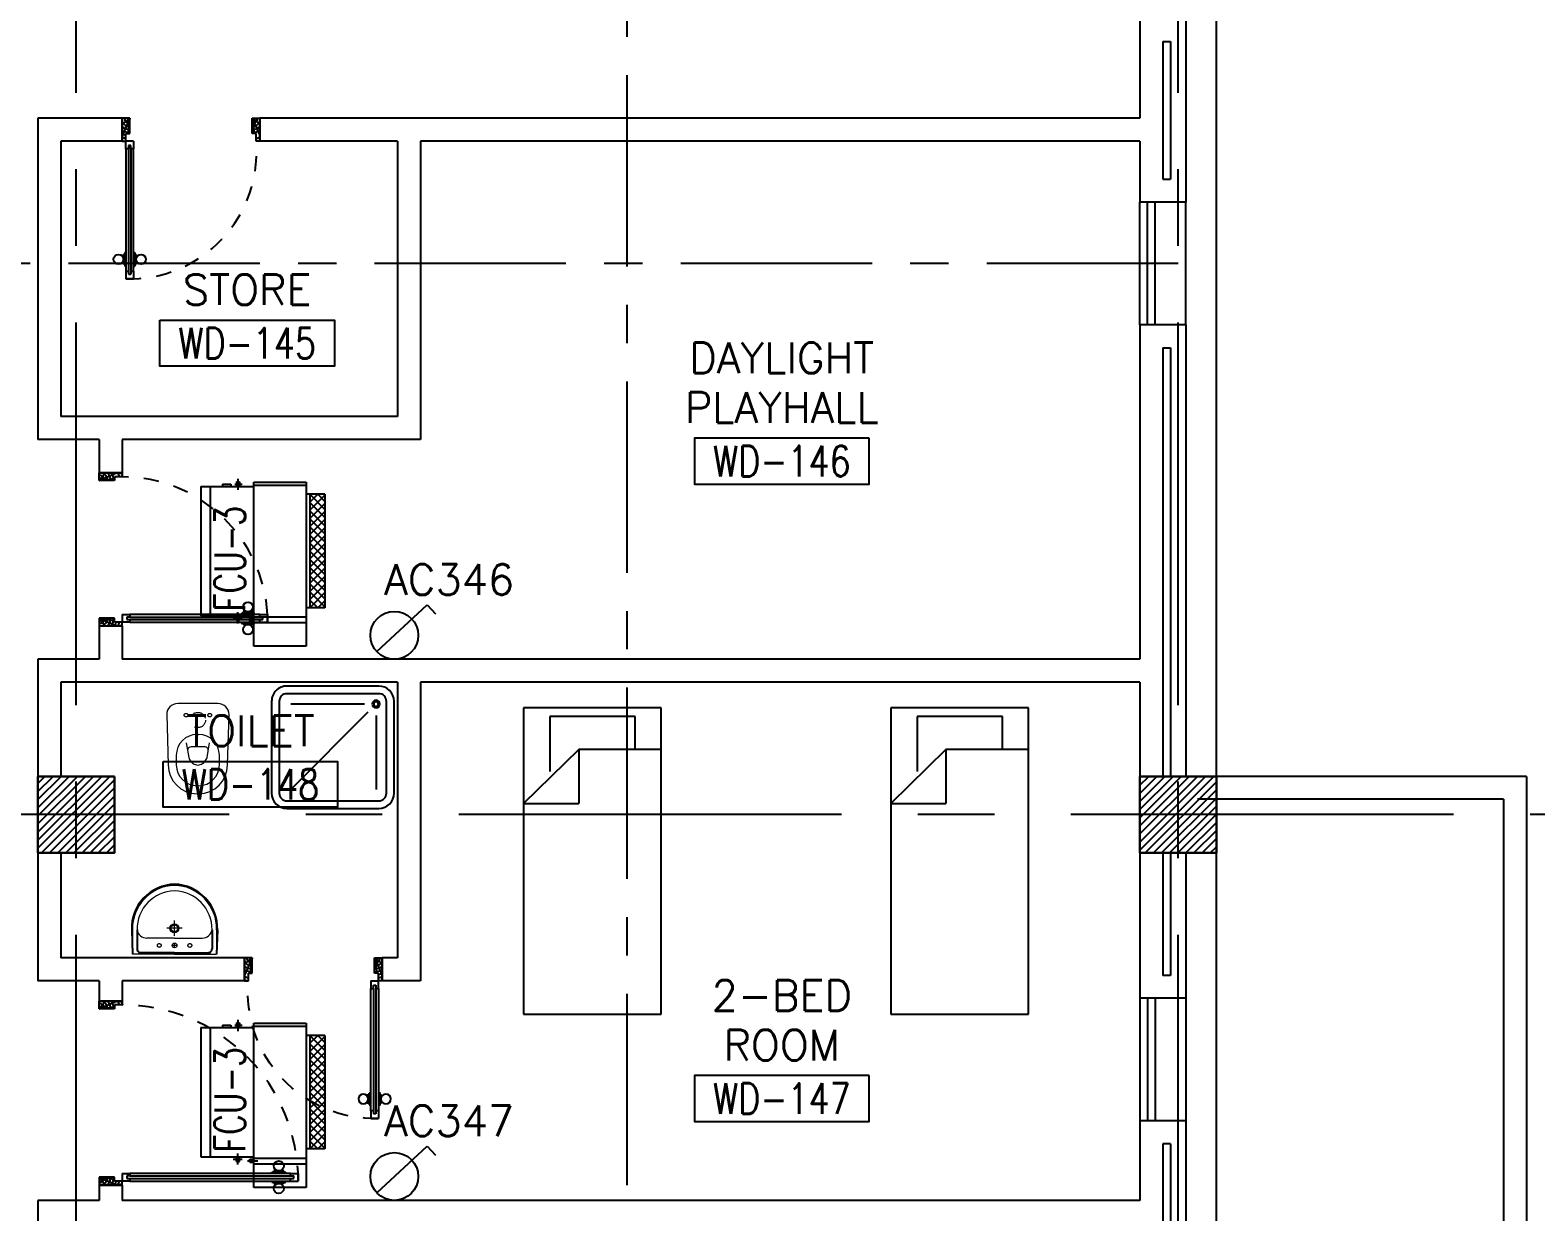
# Model space of a CAD drawing. Extents: x 88852.7 to 88945.7, y 39921.6 to 40001.1.
# Drawn here: x 88927.71 to 88937.55, y 39970.3 to 39978.02 of the extents above; entities that cross this region are included whole.
import ezdxf
from ezdxf.enums import TextEntityAlignment as Align

# ---------------------------------------------------------------- set-up
doc = ezdxf.new("R2010")
doc.units = 0
doc.header["$MEASUREMENT"] = 0
doc.header["$PDMODE"] = 34
for name, pattern in [('CENTER', [2, 1.25, -0.25, 0.25, -0.25]), ('CENTERX2', [4, 2.5, -0.5, 0.5, -0.5]), ('DASHED', [0.75, 0.5, -0.25]), ('HIDDEN', [0.375, 0.25, -0.125]), ('HIDDEN2', [0.1875, 0.125, -0.0625])]:
    doc.linetypes.add(name, pattern=pattern)
doc.layers.get('0').update_dxf_attribs({"color": 11, "linetype": 'CONTINUOUS'})
doc.layers.get('DEFPOINTS').update_dxf_attribs({"color": 11, "linetype": 'CONTINUOUS'})
for name, color, linetype in [('AX-DIM', 11, 'CONTINUOUS'), ('AXES', 11, 'CENTERX2'), ('AXES1', 11, 'CENTER'), ('COL', 11, 'CONTINUOUS'), ('DOOR', 11, 'CONTINUOUS'), ('E-SOCKETS', 4, 'CONTINUOUS'), ('FCU', 7, 'CONTINUOUS'), ('FIX', 11, 'CONTINUOUS'), ('FUR', 11, 'CONTINUOUS'), ('HAT', 11, 'CONTINUOUS'), ('INSUL', 11, 'CONTINUOUS'), ('M-TEXT', 2, 'CONTINUOUS'), ('PROJ-L', 11, 'CONTINUOUS'), ('RM-BOX', 11, 'CONTINUOUS'), ('RM-NAME', 11, 'CONTINUOUS'), ('RM-NO', 11, 'CONTINUOUS'), ('WALL', 11, 'CONTINUOUS'), ('WIN', 11, 'CONTINUOUS')]:
    doc.layers.add(name, color=color, linetype=linetype)
doc.styles.add('ROMANS', font='ROMANS.shx', dxfattribs={"width": 0.6})
doc.dimstyles.new('DIM-OUT', dxfattribs={"dimscale": 0, "dimtxt": 0.24, "dimasz": 0.08, "dimexe": 0.02, "dimexo": 0.02, "dimgap": 0.05, "dimtad": 1, "dimdec": 0, "dimlfac": 1000, "dimzin": 0, "dimdsep": 46, "dimtxsty": 'ROMANS', "dimblk1": 'ARCHTICK', "dimblk2": 'ARCHTICK', "dimsah": 1, "dimcen": 0.01, "dimdle": 0.08, "dimclrd": 7, "dimclre": 7, "dimclrt": 2, "dimadec": 0, "dimazin": 0, "dimtp": 2, "dimtm": 2, "dimtfac": 0.1142857142857143, "dimtdec": 0, "dimtix": 1, "dimtmove": 2, "dimatfit": 3, "dimldrblk": 'ARCHTICK', "dimfxl": 0, "dimtolj": 1, "dimtzin": 0, "dimarcsym": 0})

# ---------------------------------------------------------------- blocks, each defined once
blk = doc.blocks.new('_ARCHTICK')
at = {"color": 0, "linetype": 'ByBlock', "const_width": 0.15}
blk.add_lwpolyline([(-0.5, -0.5), (0.5, 0.5)], dxfattribs=at)
blk = doc.blocks.new('*D181')
at = {"layer": 'AX-DIM', "color": 7, "lineweight": -2}
blk.add_line((88935.38025844975, 39999.72794392368), (88940.76525844974, 39999.72794392368), dxfattribs=at)
at = {"layer": 'AX-DIM', "color": 11, "lineweight": -2}
for p, q in [((88935.46025844975, 39999.04794392368), (88935.46025844975, 39999.74794392368)), ((88940.68525844974, 39963.56956244051), (88940.68525844974, 39999.74794392368))]:
    blk.add_line(p, q, dxfattribs=at)
at = {"layer": 'DEFPOINTS', "color": 0}
for p in [(88940.68525844974, 39999.72794392368), (88935.46025844975, 39999.02794392368), (88940.68525844974, 39963.54956244052)]:
    blk.add_point(p, dxfattribs=at)
at = {"layer": 'AX-DIM', "color": 7, "lineweight": -2, "xscale": 0.08, "yscale": 0.08, "zscale": 0.08, "rotation": 180}
blk.add_blockref('_ARCHTICK', (88935.46025844975, 39999.72794392368), dxfattribs=at)
at = {"layer": 'AX-DIM', "color": 7, "lineweight": -2, "xscale": 0.08, "yscale": 0.08, "zscale": 0.08}
blk.add_blockref('_ARCHTICK', (88940.68525844974, 39999.72794392368), dxfattribs=at)
at = {"layer": 'AX-DIM', "color": 2, "insert": (88938.07275844974, 39999.89794392368), "char_height": 0.24, "attachment_point": 5, "style": 'ROMANS'}
blk.add_mtext('\\A1;5225', dxfattribs=at)
blk = doc.blocks.new('*D182')
at = {"layer": 'AX-DIM', "color": 7, "lineweight": -2}
for p, q in [((88944.31025844974, 39987.62956244052), (88944.31025844974, 39928.14956244051)), ((88935.48025844975, 39987.54956244052), (88944.33025844974, 39987.54956244052)), ((88935.48025844975, 39928.22956244052), (88944.33025844974, 39928.22956244052))]:
    blk.add_line(p, q, dxfattribs=at)
at = {"layer": 'DEFPOINTS', "color": 0}
for p in [(88935.46025844975, 39987.54956244052), (88935.46025844975, 39928.22956244052), (88944.31025844974, 39928.22956244052)]:
    blk.add_point(p, dxfattribs=at)
at = {"layer": 'AX-DIM', "color": 7, "lineweight": -2, "xscale": 0.08, "yscale": 0.08, "zscale": 0.08}
for p, rotation in [((88944.31025844974, 39987.54956244052), 90), ((88944.31025844974, 39928.22956244052), 270)]:
    blk.add_blockref('_ARCHTICK', p, dxfattribs=dict(at, rotation=rotation))
at = {"layer": 'AX-DIM', "color": 2, "insert": (88944.14025844973, 39957.88956244053), "char_height": 0.24, "attachment_point": 5, "rotation": 90, "style": 'ROMANS'}
blk.add_mtext('\\A1;59320', dxfattribs=at)
blk = doc.blocks.new('WC1')
at = {"layer": 'FIX', "lineweight": 20}
for p, q in [((-210.0000000029686, 203.8204326368286), (-537.9999999286665, 193.8204326393316)), ((-474.9999999413558, 140.8204326525447), (-537.9999999286665, 140.8204326525447)), ((-137.0000000270957, 0.001240427664015442), (-137.0000000270957, 130.8204326531268)), ((-726.9999998800631, 4.820432680658996), (-726.9999998800631, -4.817951825360069)), ((-673.9999998932763, 4.820432681706734), (-673.9999998932763, -4.817951825360069)), ((-533.6865895071242, 24.24526864886866), (-539.5413532511157, 0.001240431301994249)), ((-539.5413532511157, 0.001240431301994249), (-533.6865895071242, -24.24278778629377)), ((-394.8190632529149, 75.68691823486006), (-490.3663137184049, 60.12952448159922)), ((-338.999999976746, 4.820432680950034), (-338.999999976746, -4.817951826087665)), ((-137.0000000270957, -130.8179517899407), (-137.0000000270957, 0.001240427664015442)), ((-490.3663137184049, -60.12704361174838), (-394.8190632529149, -75.6844373869535)), ((-537.9999999286665, -140.8179517899407), (-474.9999999413558, -140.8179517899407)), ((-537.9999999286665, -193.8179517767567), (-210.0000000029395, -203.8179517742537)), ((-213.1572988978296, -203.8179517742828), (-210.0000000035507, -203.8179517742828))]:
    blk.add_line(p, q, dxfattribs=at)
at = {"layer": 'FIX', "linetype": 'Continuous', "lineweight": 20}
blk.add_line((-420.1086438769998, -47.34975640615448), (-420.4314501879271, 44.6286713128502), dxfattribs=at)
at = {"layer": 'FIX', "linetype": 'HIDDEN2', "lineweight": 20, "ltscale": 0.3}
blk.add_circle((-245, 0), 49.81065704648448, dxfattribs=at)
at = {"layer": 'FIX', "linetype": 'HIDDEN', "lineweight": 20, "ltscale": 0.05}
for centre in [(-213.1572988978296, 77.50124041197705), (-213.1572988978296, -77.49875954940217)]:
    blk.add_circle(centre, 11.63803426258817, dxfattribs=at)
at = {"layer": 'FIX', "lineweight": 20}
for centre, radius, start, end in [((-210.0000000088476, 130.8204326550767), 72.9999999817519, 359.9999999983325, 89.99999999833247), ((-537.9999999250576, 4.820432684326079), 188.9999999550255, 90.00000000166753, 180.0000000016675), ((-537.9999999255524, 4.820432684820844), 135.999999967722, 90.00000000166753, 180.0000000016675), ((-474.999999944499, 4.820432684820844), 135.999999967722, 359.9999999983325, 89.99999999833247), ((-473.0448338629503, -6.857746605353896), 68.15291692588886, 128.9241670934087, 152.846818088903), ((-464.3609761304397, -17.61048578153714), 81.97430560104621, 108.4959527768842, 128.924167104086), ((-537.9999999286665, -4.817951825360069), 188.9999999513875, 180, 270), ((-537.9999999286665, -4.817951825360069), 135.9999999645952, 180, 270), ((-473.0448338628339, 6.860227468045196), 68.15291692606822, 207.1531819110969, 231.0758329065913), ((-464.3609761507541, 17.61296664757538), 81.97430559098913, 231.0758329089363, 251.504047235508), ((-474.9999999413558, -4.817951825360069), 135.9999999645952, 270, 0), ((-210.0000000074942, -130.8179517938843), 72.99999998039857, 270.0000000033351, 2.918171642461503e-09)]:
    blk.add_arc(centre, radius, start, end, dxfattribs=at)
at = {"layer": 'FIX', "linetype": 'Continuous', "lineweight": 20}
for centre, start, end in [((-442.6786698182405, 45.53535193303833), 357.6662144383911, 91.61214824291638), ((-442.3558635072841, -45.58543171666679), 268.3878517570836, 2.333785561608914)]:
    blk.add_arc(centre, 22.26568775101992, start, end, dxfattribs=at)
blk = doc.blocks.new('SHR1')
at = {"layer": 'FIX'}
for p, q in [((-195.7106781186449, 195.7106781186521), (-700, 700)), ((-142.6776695296576, 217.6776695296649), (-142.6776695296576, 700)), ((-217.6776695296576, 142.6776695296649), (-700, 142.6776695296649))]:
    blk.add_line(p, q, dxfattribs=at)
for points in [[(-825, 125), (-825, 725, -0.4142135623730951), (-725, 825), (-125, 825, -0.4142135623730951), (-25, 725), (-25, 125, -0.4142135623730951), (-125, 25), (-725, 25, -0.4142135623730951)], [(-775, 125), (-775, 725, -0.414213562373095), (-725, 775), (-125, 775, -0.414213562373095), (-75, 725), (-75, 125, -0.414213562373095), (-125, 75), (-725, 75, -0.414213562373095)]]:
    blk.add_lwpolyline(points, format="xyb", close=True, dxfattribs=at)
for radius in [25, 15]:
    blk.add_circle((-142.6776695296576, 142.6776695296649), radius, dxfattribs=at)
blk = doc.blocks.new('LAV1')
at = {"layer": 'FIX', "linetype": 'ByBlock', "ltscale": 0.3}
for p, q in [((-280, 209.9999999994616), (-275, 49.99999999994179)), ((-245, 210.0000000001601), (-245.0071684214636, 84.99999999749707)), ((245, 210.0000000001601), (245.0071684214636, 84.99999999749707)), ((280, 209.9999999994616), (275, 49.99999999994179)), ((0, 59.99999999755528), (-220.159092843387, 59.99999999752617)), ((0, 59.99999999755528), (220.159092843387, 59.99999999752617))]:
    blk.add_line(p, q, dxfattribs=at)
at = {"layer": 'FIX', "linetype": 'Continuous', "lineweight": 20}
for p, q in [((-274.9999999999418, 209.9999999999418), (-275, 49.99999999994179)), ((274.9999999999418, 209.9999999999418), (275, 49.99999999994179)), ((0, 155), (-181.4175303101365, 155)), ((0, 155), (181.4175303101365, 155)), ((0, 50), (-275, 49.99999999994179)), ((0, 50.00000000005821), (-252.4649419615453, 50.00000000005821)), ((0, 50), (275, 49.99999999994179)), ((0, 50.00000000005821), (252.4649419615453, 50.00000000005821))]:
    blk.add_line(p, q, dxfattribs=at)
at = {"layer": 'FIX', "linetype": 'DASHED', "lineweight": 20, "ltscale": 0.05}
for p, q in [((49.53058844816405, 220), (-50.46941152343061, 220)), ((-0.4694115376332775, 170.0000000142027), (-0.4694115376332775, 269.9999999857973)), ((-0.4694115376332775, 170.0000000142027), (-0.4694115376332775, 269.9999999857973))]:
    blk.add_line(p, q, dxfattribs=at)
at = {"layer": 'FIX', "lineweight": 20}
for p, q in [((15.61226091068238, 107.4999999987776), (-15.48742383631179, 107.4999999987776)), ((2.491287887096405e-08, 91.9501576180046), (2.491287887096405e-08, 123.0498423795507))]:
    blk.add_line(p, q, dxfattribs=at)
for centre, radius in [((-0.4694115376332775, 220), 29.5), ((-0.4694115376332775, 220), 22.5), ((2.491287887096405e-08, 107.4999999987776), 15.54984237273808)]:
    blk.add_circle(centre, radius, dxfattribs=at)
at = {"layer": 'FIX', "linetype": 'HIDDEN', "lineweight": 20, "ltscale": 0.05}
for centre in [(-99.99999997508712, 107.4999999987776), (99.99999997508712, 107.4999999987776)]:
    blk.add_circle(centre, 12.43987389819046, dxfattribs=at)
at = {"layer": 'FIX', "linetype": 'ByBlock', "ltscale": 0.3}
for centre, radius, start, end in [((6.861270151246572, 220.0495655717823), 287.0372485949996, 91.37764975247644, 182.006413439361), ((-6.861270151246572, 220.0495655717823), 287.0372485949996, 357.993586560639, 88.62235024752358), ((-220.1367860755417, 84.87070840633532), 24.8707184123799, 179.7021438729012, 269.9486109004399), ((220.1367860755417, 84.87070840633532), 24.8707184123799, 270.0513890995601, 0.2978561270987753)]:
    blk.add_arc(centre, radius, start, end, dxfattribs=at)
at = {"layer": 'FIX', "linetype": 'Continuous', "lineweight": 20}
for centre, radius, start, end in [((8.362960975442547, 216.6826060375752), 283.4417486471838, 91.69879626983797, 181.3509675422777), ((-8.362960975442547, 216.6826060375752), 283.4417486471838, 358.6490324577223, 88.30120373016202), ((7.639794464339502, 212.4520616861846), 252.6502458993284, 91.73280937402431, 180.4884212311979), ((-7.639794464339502, 212.4520616861846), 252.6502458993284, 359.5115787688021, 88.26719062597567), ((-179.1751118609682, 221.8444314090302), 66.882033842421, 190.2005602816864, 268.0786290524953), ((179.1751118609682, 221.8444314090302), 66.882033842421, 271.9213709475048, 349.7994397183136)]:
    blk.add_arc(centre, radius, start, end, dxfattribs=at)
blk = doc.blocks.new('*X102')
at = {"color": 0}
for p, q in [((253128.5557043091, 162707.2760600793), (253611.0136180414, 163189.7339738117)), ((253128.5557043091, 162760.3090686683), (253557.9806094524, 163189.7339738117)), ((253128.5557043091, 162813.3420772573), (253504.9476008634, 163189.7339738117)), ((253128.5557043091, 162866.3750858463), (253451.9145922745, 163189.7339738117)), ((253128.5557043091, 162919.4080944353), (253398.8815836855, 163189.7339738117)), ((253128.5557043091, 162972.4411030243), (253345.8485750965, 163189.7339738117)), ((253128.5557043091, 163025.4741116133), (253292.8155665075, 163189.7339738117)), ((253128.5557043091, 163078.5071202022), (253239.7825579185, 163189.7339738117)), ((253128.5557043091, 163131.5401287912), (253186.7495493295, 163189.7339738117)), ((253164.0466266304, 162689.7339738117), (253628.555704309, 163154.2430514903)), ((253217.0796352194, 162689.7339738117), (253628.555704309, 163101.2100429013)), ((253270.1126438084, 162689.7339738117), (253628.555704309, 163048.1770343123)), ((253323.1456523974, 162689.7339738117), (253628.555704309, 162995.1440257233)), ((253376.1786609864, 162689.7339738117), (253628.555704309, 162942.1110171343)), ((253429.2116695754, 162689.7339738117), (253628.555704309, 162889.0780085453)), ((253482.2446781644, 162689.7339738117), (253628.555704309, 162836.0449999563)), ((253535.2776867534, 162689.7339738117), (253628.555704309, 162783.0119913673)), ((253588.3106953423, 162689.7339738117), (253628.555704309, 162729.9789827783))]:
    blk.add_line(p, q, dxfattribs=at)
blk = doc.blocks.new('COL50')
at = {"layer": 'COL'}
blk.add_lwpolyline([(-249.9999999999709, 250), (-249.9999999999418, -250), (250, -250), (249.9999999999709, 250)], close=True, dxfattribs=at)
blk = doc.blocks.new('RM1')
at = {"layer": 'RM-BOX'}
blk.add_lwpolyline([(569.8908462408872, -200), (-569.890846240829, -200), (-569.8908462407999, -500), (569.8908462407999, -500)], close=True, dxfattribs=at)
at = {"layer": 'RM-NAME', "style": 'ROMANS'}
for tag, p in [('ROOMNAME1', (-5.820766091346741e-11, 323.8095238095266)), ('ROOMNAME2', (0, 0))]:
    blk.add_attdef(tag, text='', height=200, dxfattribs=at).set_placement(p, align=Align.MIDDLE)
at = {"layer": 'RM-NO', "style": 'ROMANS', "width": 0.8}
blk.add_attdef('ROOMNO', text='', height=200, dxfattribs=at).set_placement((0, -350), align=Align.MIDDLE)
blk = doc.blocks.new('AH20A')
at = {"layer": 'FUR'}
for p, q in [((0, 0.5), (0, -0.5)), ((1, 0.5), (0, 0.5)), ((0.1358132048044354, 0.5), (0.1358132048044354, -0.09873155399691314)), ((1, -0.5), (1, 0.5)), ((0.1358132048044354, 0.3112226375378668), (0.02772451273631305, 0.3112226375378668)), ((0.02772451273631305, 0.3112226375378668), (0.02772451273631305, -0.3087128986371681)), ((0.1358132048044354, -0.09873155399691314), (0.312524700537324, -0.5)), ((0.1358132048044354, -0.09873155399691314), (0.312524700537324, -0.09873155399691314)), ((0.312524700537324, -0.5), (0.312524700537324, -0.09873155399691314)), ((0.02772451273631305, -0.3087128986371681), (0.2075707670301199, -0.3087128986371681)), ((0, -0.5), (1, -0.5))]:
    blk.add_line(p, q, dxfattribs=at)
blk = doc.blocks.new('DOOR90')
at = {"layer": 'DOOR', "linetype": 'ByBlock'}
for p, q in [((0, 0), (-150, 0)), ((-200, -25), (-1000, -25)), ((-200, -42), (-1000, -41.9999999999709)), ((-200, -58), (-1000, -58)), ((-1000, -75), (-200, -75))]:
    blk.add_line(p, q, dxfattribs=at)
at = {"layer": 'DOOR', "color": 0, "linetype": 'ByBlock'}
for p, q in [((-150, 0), (-150, -25)), ((-150, 0), (0, 0)), ((0, -50), (0, 0)), ((-1050, -25), (-1050, -75)), ((-1050, -75), (-1050, -25)), ((-1000, -25), (-1050, -25)), ((-1000, -75), (-1050.000000000029, -74.99999999947613)), ((-1020, -42), (-1020, -58)), ((-1000, -41.9999999999709), (-1020, -41.9999999999709)), ((-1000, -58), (-1020, -58)), ((-1000, -25), (-1000, -41.9999999999709)), ((-1000, -58), (-1000, -75)), ((-967.6424572214019, -25), (-967.6424572214019, -17.79999999995925)), ((-877.6424572214019, -17.79999999995925), (-967.6424572214019, -17.79999999995925)), ((-967.6424572214019, -75), (-967.6424572214019, -82.20000000004075)), ((-877.6424572214019, -82.20000000004075), (-967.6424572214019, -82.20000000004075)), ((-955.042457221396, -17.79999999995925), (-955.042457221396, -8.799999999959255)), ((-955.042457221396, -8.799999999959255), (-890.2424572214077, -8.799999999959255)), ((-955.042457221396, -17.79999999995925), (-890.2424572214077, -17.79999999995925)), ((-955.042457221396, -82.20000000004075), (-955.042457221396, -91.20000000004075)), ((-955.042457221396, -82.20000000004075), (-890.2424572214077, -82.20000000004075)), ((-955.042457221396, -91.20000000004075), (-890.2424572214077, -91.20000000004075)), ((-890.2424572214077, -17.79999999995925), (-890.2424572214077, -8.799999999959255)), ((-890.2424572214077, -82.20000000004075), (-890.2424572214077, -91.20000000004075)), ((-877.6424572214019, -25), (-877.6424572214019, -17.79999999995925)), ((-877.6424572214019, -75), (-877.6424572214019, -82.20000000004075)), ((-200, -42), (-200, -25)), ((-200, -25), (-150, -25)), ((-180, -42), (-200, -42)), ((-200, -75), (-200, -58)), ((-200, -58), (-180, -58)), ((-150, -75), (-200, -75)), ((-180, -58), (-180, -42)), ((-150, -75), (-150, -25)), ((-150, -25), (-100, -25)), ((-100, -25), (-100, -50)), ((-100, -50), (0, -50)), ((-150, -900), (-150, -875)), ((-150, -875), (-100, -875)), ((-100, -850), (0, -850)), ((-100, -875), (-100, -850)), ((0, -850), (0, -900)), ((0, -900), (-150, -900)), ((-150, -900), (0, -900))]:
    blk.add_line(p, q, dxfattribs=at)
at = {"layer": 'DOOR', "color": 9, "linetype": 'ByBlock'}
for p, q in [((0, -50), (-113.7099299924448, 0)), ((0, -50), (-40.1457343158545, 0)), ((0, -50), (-100, -36.64271395650576)), ((0, -850), (-113.7099299924448, -900)), ((0, -850), (-100, -863.3572860434942)), ((0, -850), (-40.1457343158545, -900))]:
    blk.add_line(p, q, dxfattribs=at)
at = {"layer": 'DOOR', "color": 0, "linetype": 'ByBlock'}
for centre in [(-922.6424572214019, 23.53094421501737), (-922.6424572214019, -123.5309442149592)]:
    blk.add_circle(centre, 32.39999999998526, dxfattribs=at)
at = {"layer": 'DOOR', "color": 9, "linetype": 'ByBlock'}
for centre, radius, start, end in [((0, -50), 74.40195781277725, 137.776426416831, 180), ((0, -50), 54.40195781277725, 113.2073828919768, 180), ((0, -50), 154.4019578127773, 161.1052885492919, 166.2857707775487), ((0, -50), 134.4019578127773, 158.1598493930306, 169.2800236451594), ((0, -50), 114.4019578127773, 154.0838418820621, 167.3774258712913), ((0, -50), 94.40195781277725, 148.0181880330829, 180), ((0, -50), 34.40195781277725, 90, 180), ((0, -50), 14.40195781277725, 90, 180), ((0, -850), 134.4019578127773, 190.7199763548406, 201.8401506069695), ((0, -850), 94.40195781277725, 180, 211.9818119669171), ((0, -850), 74.40195781277725, 180, 222.223573583169), ((0, -850), 54.40195781277725, 180, 246.7926171080232), ((0, -850), 34.40195781277725, 180, 270), ((0, -850), 14.40195781277725, 180, 270), ((0, -850), 154.4019578127773, 193.7142292224513, 198.8947114507081)]:
    blk.add_arc(centre, radius, start, end, dxfattribs=at)
at = {"layer": 'DOOR', "linetype": 'HIDDEN', "ltscale": 0.5}
blk.add_arc((-222.2222222220007, -49.99999999976717), 828.155208510499, 178.2701163782035, 275.0030377050298, dxfattribs=at)
blk = doc.blocks.new('DOOR-10')
at = {"layer": 'DOOR', "color": 0, "linetype": 'ByBlock'}
for p, q in [((-25.69739139656303, 1099.999999999069), (-75.69739139656303, 1099.999999999069)), ((-75.69739139656303, 1099.999999999069), (-25.69739139656303, 1099.999999999069)), ((-75.69739139656303, 1049.999999999069), (-75.69739139603917, 1099.999999999098)), ((-25.69739139656303, 1049.999999999069), (-25.69739139656303, 1099.999999999069)), ((-82.89739139663288, 1005.042457220465), (-91.89739139663288, 1005.042457220465)), ((-91.89739139663288, 1005.042457220465), (-91.89739139663288, 940.2424572204764)), ((-75.69739139656303, 1017.642457220471), (-82.89739139663288, 1017.642457220471)), ((-82.89739139663288, 927.6424572204705), (-82.89739139663288, 1017.642457220471)), ((-82.89739139663288, 1005.042457220465), (-82.89739139663288, 940.2424572204764)), ((-58.69739139656303, 1049.999999999069), (-75.69739139656303, 1049.999999999069)), ((-42.69739139656303, 1069.999999999069), (-58.69739139656303, 1069.999999999069)), ((-58.69739139656303, 1049.999999999069), (-58.69739139656303, 1069.999999999069)), ((-42.69739139656303, 1049.999999999069), (-42.69739139656303, 1069.999999999069)), ((-25.69739139656303, 1049.999999999069), (-42.69739139656303, 1049.999999999069)), ((-25.69739139656303, 1017.642457220471), (-18.49739139649319, 1017.642457220471)), ((-18.49739139649319, 927.6424572204705), (-18.49739139649319, 1017.642457220471)), ((-18.49739139649319, 1005.042457220465), (-9.497391396493185, 1005.042457220465)), ((-18.49739139649319, 1005.042457220465), (-18.49739139649319, 940.2424572204764)), ((-9.497391396493185, 1005.042457220465), (-9.497391396493185, 940.2424572204764)), ((-82.89739139663288, 940.2424572204764), (-91.89739139663288, 940.2424572204764)), ((-75.69739139656303, 927.6424572204705), (-82.89739139663288, 927.6424572204705)), ((-25.69739139656303, 927.6424572204705), (-18.49739139649319, 927.6424572204705)), ((-18.49739139649319, 940.2424572204764), (-9.497391396493185, 940.2424572204764)), ((-75.69739139534067, 200), (-58.69739139534067, 200)), ((-75.69739139534067, 150), (-75.69739139534067, 200)), ((-58.69739139534067, 200), (-58.69739139534067, 180)), ((-42.69739139534067, 200), (-25.69739139534067, 200)), ((-42.69739139534067, 180), (-42.69739139534067, 200)), ((-25.69739139534067, 200), (-25.69739139534067, 150)), ((-1000.697391395341, 0), (-1000.697391395341, 150)), ((-1000.697391395341, 150), (-975.6973913953407, 150)), ((-1000.697391395341, 150), (-1000.697391395341, 0)), ((-975.6973913953407, 150), (-975.6973913953407, 100)), ((-975.6973913953407, 100), (-950.6973913953407, 100)), ((-950.6973913953407, 100), (-950.6973913953407, 0)), ((-75.69739139534067, 150), (-25.69739139534067, 150)), ((-58.69739139534067, 180), (-42.69739139534067, 180)), ((-50.69739139534067, 100), (-50.69739139534067, 0)), ((-25.69739139534067, 100), (-50.69739139534067, 100)), ((-0.6973913953406736, 150), (-25.69739139534067, 150)), ((-25.69739139534067, 150), (-25.69739139534067, 100)), ((-950.6973913953407, 0), (-1000.697391395341, 0)), ((-50.69739139534067, 0), (-0.6973913953406736, 0))]:
    blk.add_line(p, q, dxfattribs=at)
at = {"layer": 'DOOR', "linetype": 'ByBlock'}
for p, q in [((-75.69739139656303, 1049.999999999069), (-75.69739139534067, 200)), ((-58.69739139534067, 200), (-58.69739139656303, 1049.999999999069)), ((-42.69739139534067, 200), (-42.69739139656303, 1049.999999999069)), ((-25.69739139534067, 200), (-25.69739139656303, 1049.999999999069))]:
    blk.add_line(p, q, dxfattribs=at)
at = {"layer": 'DOOR', "color": 9, "linetype": 'ByBlock'}
for p, q in [((-950.6973913953407, 0), (-1000.697391395341, 113.7099299924448)), ((-950.6973913953407, 0), (-964.0546774388058, 100)), ((-50.69739139534067, 0), (-0.6973913953406736, 113.7099299924448)), ((-50.69739139534067, 0), (-37.34010535187554, 100)), ((-0.6973913953406736, 0), (-0.6973913953406736, 150)), ((-950.6973913953407, 0), (-1000.697391395341, 40.1457343158545)), ((-50.69739139534067, 0), (-0.6973913953406736, 40.1457343158545))]:
    blk.add_line(p, q, dxfattribs=at)
at = {"layer": 'DOOR', "color": 0, "linetype": 'ByBlock'}
for centre in [(-124.2283356115222, 972.6424572204705), (22.83355281845434, 972.6424572204705)]:
    blk.add_circle(centre, 32.39999999998526, dxfattribs=at)
at = {"layer": 'DOOR', "linetype": 'HIDDEN', "ltscale": 0.5}
blk.add_arc((-23.39897476031911, 149.138342134087), 952.2988064575108, 93.14815770431052, 179.9481576940245, dxfattribs=at)
at = {"layer": 'DOOR', "color": 9, "linetype": 'ByBlock'}
for centre, radius, start, end in [((-950.6973913953407, 0), 154.4019578127773, 103.7142292212167, 108.8947114515936), ((-950.6973913953407, 0), 134.4019578127773, 100.7199763555959, 111.8401506085482), ((-50.69739139534067, 0), 134.4019578127773, 68.15984939145177, 79.28002364440412), ((-50.69739139534067, 0), 114.4019578127773, 64.0838418833441, 77.3774258719247), ((-50.69739139534067, 0), 154.4019578127773, 71.10528854840643, 76.28577077878333), ((-950.6973913953407, 0), 94.40195781277725, 90, 121.981811965689), ((-950.6973913953407, 0), 74.40195781277725, 90, 132.2235735847074), ((-950.6973913953407, 0), 54.40195781277725, 90, 156.7926171089788), ((-950.6973913953407, 0), 34.40195781277725, 90, 180), ((-950.6973913953407, 0), 14.40195781277725, 90, 180), ((-50.69739139534067, 0), 94.40195781277725, 58.01818803431096, 90), ((-50.69739139534067, 0), 74.40195781277725, 47.7764264152926, 90), ((-50.69739139534067, 0), 54.40195781277725, 23.20738289102122, 90), ((-50.69739139534067, 0), 34.40195781277725, 0, 90), ((-50.69739139534067, 0), 14.40195781277725, 0, 90)]:
    blk.add_arc(centre, radius, start, end, dxfattribs=at)
blk = doc.blocks.new('*X101')
at = {"color": 0}
for p, q in [((245928.5557043091, 162719.7652281821), (246398.5244499386, 163189.7339738117)), ((245928.5557043091, 162772.7982367711), (246345.4914413496, 163189.7339738117)), ((245928.5557043091, 162825.8312453601), (246292.4584327607, 163189.7339738117)), ((245928.5557043091, 162878.8642539491), (246239.4254241717, 163189.7339738117)), ((245928.5557043091, 162931.8972625381), (246186.3924155827, 163189.7339738117)), ((245928.5557043091, 162984.930271127), (246133.3594069937, 163189.7339738117)), ((245928.5557043091, 163037.963279716), (246080.3263984047, 163189.7339738117)), ((245928.5557043091, 163090.996288305), (246027.2933898157, 163189.7339738117)), ((245928.5557043091, 163144.029296894), (245974.2603812267, 163189.7339738117)), ((245951.5574585276, 162689.7339738117), (246428.555704309, 163166.732219593)), ((246004.5904671166, 162689.7339738117), (246428.555704309, 163113.6992110041)), ((246057.6234757056, 162689.7339738117), (246428.555704309, 163060.6662024151)), ((246110.6564842946, 162689.7339738117), (246428.555704309, 163007.6331938261)), ((246163.6894928836, 162689.7339738117), (246428.555704309, 162954.6001852371)), ((246216.7225014726, 162689.7339738117), (246428.555704309, 162901.5671766481)), ((246269.7555100616, 162689.7339738117), (246428.555704309, 162848.5341680591)), ((246322.7885186506, 162689.7339738117), (246428.555704309, 162795.5011594701)), ((246375.8215272396, 162689.7339738117), (246428.555704309, 162742.4681508811))]:
    blk.add_line(p, q, dxfattribs=at)
blk = doc.blocks.new('DOOR100')
at = {"layer": 'DOOR', "color": 0, "linetype": 'ByBlock'}
for p, q in [((-76.05026414147142, 1251.086443322136), (-76.05026414094755, 1301.086443322165)), ((-76.05026414145686, 1301.086443322136), (-26.05026414145686, 1301.086443322136)), ((-26.05026414145686, 1301.086443322136), (-76.05026414145686, 1301.086443322136)), ((-26.05026414147142, 1251.086443322136), (-26.05026414145686, 1301.086443322136)), ((-92.25026414151216, 1206.128900543532), (-92.25026414151216, 1141.328900543544)), ((-83.25026414151216, 1206.128900543532), (-92.25026414151216, 1206.128900543532)), ((-83.25026414151216, 1128.728900543538), (-83.25026414151216, 1218.728900543538)), ((-76.05026414147142, 1218.728900543538), (-83.25026414151216, 1218.728900543538)), ((-83.25026414151216, 1206.128900543532), (-83.25026414151216, 1141.328900543544)), ((-59.05026414145686, 1251.086443322136), (-76.05026414147142, 1251.086443322136)), ((-59.05026414145686, 1251.086443322136), (-59.05026414145686, 1271.086443322136)), ((-43.05026414145686, 1271.086443322136), (-59.05026414145686, 1271.086443322136)), ((-43.05026414144231, 1251.086443322136), (-43.05026414144231, 1271.086443322136)), ((-26.05026414147142, 1251.086443322136), (-43.05026414144231, 1251.086443322136)), ((-26.05026414145686, 1218.728900543538), (-18.85026414141612, 1218.728900543538)), ((-18.85026414141612, 1128.728900543538), (-18.85026414141612, 1218.728900543538)), ((-18.85026414141612, 1206.128900543532), (-18.85026414141612, 1141.328900543544)), ((-18.85026414141612, 1206.128900543532), (-9.850264141416119, 1206.128900543532)), ((-9.850264141416119, 1206.128900543532), (-9.850264141416119, 1141.328900543544)), ((-83.25026414151216, 1141.328900543544), (-92.25026414151216, 1141.328900543544)), ((-76.05026414147142, 1128.728900543538), (-83.25026414151216, 1128.728900543538)), ((-26.05026414145686, 1128.728900543538), (-18.85026414141612, 1128.728900543538)), ((-18.85026414141612, 1141.328900543544), (-9.850264141416119, 1141.328900543544)), ((-76.0502641411731, 200), (-59.0502641411731, 200)), ((-76.0502641411731, 150), (-76.0502641411731, 200)), ((-59.0502641411731, 200), (-59.0502641411731, 180)), ((-43.0502641411731, 200), (-26.0502641411731, 200)), ((-43.0502641411731, 180), (-43.0502641411731, 200)), ((-26.0502641411731, 200), (-26.0502641411731, 150)), ((-1201.050264141173, 0), (-1201.050264141173, 150)), ((-1201.050264141173, 150), (-1176.050264141173, 150)), ((-1201.050264141173, 150), (-1201.050264141173, 0)), ((-1176.050264141173, 150), (-1176.050264141173, 100)), ((-1176.050264141173, 100), (-1151.050264141173, 100)), ((-1151.050264141173, 100), (-1151.050264141173, 0)), ((-76.0502641411731, 150), (-26.0502641411731, 150)), ((-59.0502641411731, 180), (-43.0502641411731, 180)), ((-51.0502641411731, 100), (-51.0502641411731, 0)), ((-26.0502641411731, 100), (-51.0502641411731, 100)), ((-1.050264141173102, 150), (-26.0502641411731, 150)), ((-26.0502641411731, 150), (-26.0502641411731, 100)), ((-1.050264141173102, 150), (-1.050264141173102, 0)), ((-1151.050264141173, 0), (-1201.050264141173, 0)), ((-51.0502641411731, 0), (-1.050264141173102, 0))]:
    blk.add_line(p, q, dxfattribs=at)
at = {"layer": 'DOOR', "linetype": 'ByBlock'}
for p, q in [((-76.05026414147142, 1251.086443322136), (-76.0502641411731, 200)), ((-59.0502641411731, 200), (-59.05026414145686, 1251.086443322136)), ((-43.0502641411731, 200), (-43.05026414144231, 1251.086443322136)), ((-26.0502641411731, 200), (-26.05026414147142, 1251.086443322136))]:
    blk.add_line(p, q, dxfattribs=at)
at = {"layer": 'DOOR', "color": 9, "linetype": 'ByBlock'}
for p, q in [((-1151.050264141173, 0), (-1201.050264141173, 113.7099299924448)), ((-1151.050264141173, 0), (-1164.407550184667, 100)), ((-51.0502641411731, 0), (-1.050264141173102, 113.7099299924448)), ((-51.0502641411731, 0), (-37.69297809767886, 100)), ((-1151.050264141173, 0), (-1201.050264141173, 40.1457343158545)), ((-51.0502641411731, 0), (-1.050264141173102, 40.1457343158545))]:
    blk.add_line(p, q, dxfattribs=at)
at = {"layer": 'DOOR', "color": 0, "linetype": 'ByBlock'}
for centre in [(-124.5812083564306, 1173.728900543538), (22.48068007354595, 1173.728900543538)]:
    blk.add_circle(centre, 32.39999999998526, dxfattribs=at)
at = {"layer": 'DOOR', "linetype": 'HIDDEN', "ltscale": 0.5}
blk.add_arc((-26.83337057878089, 151.8682979160003), 1149.218412220441, 89.96095720661235, 180.0931464649618, dxfattribs=at)
at = {"layer": 'DOOR', "color": 9, "linetype": 'ByBlock'}
for centre, radius, start, end in [((-1151.050264141159, 0), 154.4019578127773, 103.7142292225058, 108.8947114506697), ((-1151.050264141159, 0), 134.4019578127773, 100.7199763547379, 111.8401506071935), ((-51.05026414115855, 0), 134.4019578127773, 68.15984939280652, 79.2800236452621), ((-51.05026414115855, 0), 114.4019578127773, 64.08384188208258, 77.37742587111109), ((-51.05026414115855, 0), 154.4019578127773, 71.10528854933027, 76.28577077749422), ((-1151.050264141159, 0), 94.40195781277725, 90, 121.9818119669707), ((-1151.050264141159, 0), 74.40195781277725, 90, 132.223573583291), ((-1151.050264141159, 0), 54.40195781277725, 90, 156.7926171080343), ((-1151.050264141159, 0), 34.40195781277725, 90, 180), ((-1151.050264141159, 0), 14.40195781277725, 90, 180), ((-51.05026414115855, 0), 94.40195781277725, 58.01818803302934, 90), ((-51.05026414115855, 0), 74.40195781277725, 47.77642641670901, 90), ((-51.05026414115855, 0), 54.40195781277725, 23.20738289196568, 90), ((-51.05026414115855, 0), 34.40195781277725, 0, 90), ((-51.05026414115855, 0), 14.40195781277725, 0, 90)]:
    blk.add_arc(centre, radius, start, end, dxfattribs=at)
blk = doc.blocks.new('*X211')
at = {"color": 0}
for p, q in [((16890.47746209932, -2466.570672882412), (16943.4517006644, -2413.596434317336)), ((16890.47746209932, -2519.603681471403), (16990.47746209933, -2419.603681471401)), ((16990.47746209933, -2512.466117304769), (16891.6077791119, -2413.596434317336)), ((16990.47746209933, -2459.433108715778), (16944.64078770089, -2413.596434317336)), ((16990.47746209933, -2565.49912589376), (16890.47746209932, -2465.499125893757)), ((16890.47746209932, -2572.636690060394), (16990.47746209933, -2472.636690060392)), ((16990.47746209933, -2618.532134482751), (16890.47746209932, -2518.532134482748)), ((16890.47746209932, -2625.669698649385), (16990.47746209933, -2525.669698649383)), ((16990.47746209933, -2671.565143071742), (16890.47746209932, -2571.565143071739)), ((16890.47746209932, -2678.702707238376), (16990.47746209933, -2578.702707238374)), ((16990.47746209933, -2724.598151660733), (16890.47746209932, -2624.59815166073)), ((16890.47746209932, -2731.735715827367), (16990.47746209933, -2631.735715827365)), ((16990.47746209933, -2777.631160249724), (16890.47746209932, -2677.631160249721)), ((16890.47746209932, -2784.768724416358), (16990.47746209933, -2684.768724416357)), ((16990.47746209933, -2830.664168838715), (16890.47746209932, -2730.664168838713)), ((16890.47746209932, -2837.801733005349), (16990.47746209933, -2737.801733005348)), ((16990.47746209933, -2883.697177427706), (16890.47746209932, -2783.697177427704)), ((16890.47746209932, -2890.83474159434), (16990.47746209933, -2790.834741594339)), ((16990.47746209933, -2936.730186016697), (16890.47746209932, -2836.730186016694)), ((16890.47746209932, -2943.867750183331), (16990.47746209933, -2843.86775018333)), ((16990.47746209933, -2989.763194605689), (16890.47746209932, -2889.763194605686)), ((16890.47746209932, -2996.900758772323), (16990.47746209933, -2896.900758772321)), ((16990.47746209933, -3042.796203194679), (16890.47746209932, -2942.796203194677)), ((16890.47746209932, -3049.933767361314), (16990.47746209933, -2949.933767361312)), ((16990.47746209933, -3095.82921178367), (16890.47746209932, -2995.829211783668)), ((16890.47746209932, -3102.966775950305), (16990.47746209933, -3002.966775950303)), ((16990.47746209933, -3148.862220372662), (16890.47746209932, -3048.862220372659)), ((16943.52866745501, -3154.946434317336), (16890.47746209932, -3101.89522896165)), ((16891.53081232129, -3154.946434317336), (16990.47746209933, -3055.999784539294)), ((16944.56382091028, -3154.946434317336), (16990.47746209933, -3109.032793128285))]:
    blk.add_line(p, q, dxfattribs=at)

msp = doc.modelspace()

# ---------------------------------------------------------------- linework, layer by layer
at = {"layer": 'AXES'}
for p, q in [((88928.01025844975, 39921.61526879654), (88928.01025844975, 40000.42794392369)), ((88935.21025844975, 39921.61526879654), (88935.21025844975, 40000.42794392369)), ((88945.01025844975, 39972.89956244052), (88876.97025844976, 39972.89956244052))]:
    msp.add_line(p, q, dxfattribs=at)
at = {"layer": 'AXES1'}
for p, q in [((88931.61025844976, 39928.47956244052), (88931.61025844976, 39987.29956244052)), ((88935.21025844975, 39976.49956244052), (88876.97025844976, 39976.49956244052))]:
    msp.add_line(p, q, dxfattribs=at)
at = {"layer": 'E-SOCKETS'}
for p, q in [((88929.97477700378, 39973.964355215), (88930.30264054183, 39974.26953029863)), ((88930.30264054183, 39974.26953029863), (88930.35711467409, 39974.21100624905)), ((88929.97477700378, 39970.42935521503), (88930.30264054183, 39970.7345302986)), ((88930.30264054183, 39970.7345302986), (88930.35711467409, 39970.67600624901))]:
    msp.add_line(p, q, dxfattribs=at)
for centre in [(88930.08914886307, 39974.07081243784), (88930.08914886307, 39970.53581243786)]:
    msp.add_circle(centre, 0.15625, dxfattribs=at)
at = {"layer": 'FCU', "color": 6}
for p, q in [((88928.8246259944, 39975.04350881279), (88928.8246259944, 39974.19900710136)), ((88928.8246259944, 39975.04350881279), (88929.17070170803, 39975.04350881279)), ((88929.17070170803, 39974.15215700865), (88929.17070170803, 39975.07208387554)), ((88929.17070170803, 39975.07208387554), (88929.51360240145, 39975.07208387554)), ((88929.51360240145, 39975.07208387554), (88929.51360240145, 39974.15215700865)), ((88928.8246259944, 39974.19900710136), (88929.17070170803, 39974.19900710136)), ((88929.51360240145, 39974.15215700865), (88929.17070170803, 39974.15215700865)), ((88928.8246259944, 39971.50850880891), (88928.8246259944, 39970.66400709748)), ((88928.8246259944, 39971.50850880891), (88929.17070170803, 39971.50850880891)), ((88929.17070170803, 39970.61715700477), (88929.17070170803, 39971.53708387166)), ((88929.17070170803, 39971.53708387166), (88929.51360240145, 39971.53708387166)), ((88929.51360240145, 39971.53708387166), (88929.51360240145, 39970.61715700477)), ((88928.8246259944, 39970.66400709748), (88929.17070170803, 39970.66400709748)), ((88929.51360240145, 39970.61715700477), (88929.17070170803, 39970.61715700477))]:
    msp.add_line(p, q, dxfattribs=at)
at = {"layer": 'FCU', "color": 3}
for p, q in [((88928.88495114012, 39975.04350881279), (88928.88495114012, 39974.19900710136)), ((88928.96626200838, 39975.05850884318), (88928.96626200838, 39975.04350881279)), ((88928.96626200838, 39975.05850884318), (88929.02119639082, 39975.05850884318)), ((88929.02119639082, 39975.05850884318), (88929.02119639082, 39975.04350881279)), ((88929.04600551291, 39975.05850884318), (88929.09368547364, 39975.05850884318)), ((88929.05672648115, 39975.07350887358), (88929.07672652169, 39975.07350887358)), ((88929.05672648115, 39975.07350887358), (88929.05672648115, 39975.04350881279)), ((88929.06672647162, 39975.09344316274), (88929.06672647162, 39975.02073894441)), ((88929.07672652169, 39975.07350887358), (88929.07672652169, 39975.04350881279)), ((88929.17070170803, 39975.05167665333), (88929.51360240145, 39975.05167665333)), ((88929.63582762642, 39974.99193371087), (88929.51360240145, 39974.99193371087)), ((88929.53582742377, 39974.99193371087), (88929.53582742377, 39974.25058221072)), ((88929.63582762642, 39974.99193371087), (88929.63582762642, 39974.25058221072)), ((88929.63582762642, 39974.25058221072), (88929.51360240145, 39974.25058221072)), ((88929.03692361279, 39974.18400707096), (88929.09368547364, 39974.18400707096)), ((88929.05672648115, 39974.16900704056), (88929.05672648115, 39974.19900710136)), ((88929.05672648115, 39974.16900704056), (88929.07672652169, 39974.16900704056)), ((88929.06672647162, 39974.14907275885), (88929.06672647162, 39974.22177697718)), ((88929.07672652169, 39974.16900704056), (88929.07672652169, 39974.19900710136)), ((88929.12962063713, 39974.17360705137), (88929.19790949984, 39974.17360705137)), ((88929.14570167227, 39974.16360703111), (88929.14570167227, 39974.18360707164)), ((88929.14570167227, 39974.18360707164), (88929.17070170803, 39974.18360707164)), ((88929.14570167227, 39974.16360703111), (88929.17070170803, 39974.16360703111)), ((88929.17070170803, 39974.19083926827), (88929.51360240145, 39974.19083926827)), ((88929.17070170803, 39973.99975670129), (88929.17070170803, 39974.15215700865)), ((88929.51360240145, 39974.15215700865), (88929.51360240145, 39973.99975670129)), ((88929.51360240145, 39973.99975670129), (88929.17070170803, 39973.99975670129)), ((88928.88495114012, 39971.50850880891), (88928.88495114012, 39970.66400709748)), ((88928.96626200838, 39971.52350883931), (88928.96626200838, 39971.50850880891)), ((88928.96626200838, 39971.52350883931), (88929.02119639082, 39971.52350883931)), ((88929.02119639082, 39971.52350883931), (88929.02119639082, 39971.50850880891)), ((88929.04600551291, 39971.52350883931), (88929.09368547364, 39971.52350883931)), ((88929.05672648115, 39971.53850886971), (88929.07672652169, 39971.53850886971)), ((88929.05672648115, 39971.53850886971), (88929.05672648115, 39971.50850880891)), ((88929.06672647162, 39971.55844315886), (88929.06672647162, 39971.48573894054)), ((88929.07672652169, 39971.53850886971), (88929.07672652169, 39971.50850880891)), ((88929.17070170803, 39971.51667664945), (88929.51360240145, 39971.51667664945)), ((88929.63582762642, 39971.456933707), (88929.51360240145, 39971.456933707)), ((88929.53582742377, 39971.456933707), (88929.53582742377, 39970.71558220685)), ((88929.63582762642, 39971.456933707), (88929.63582762642, 39970.71558220685)), ((88929.63582762642, 39970.71558220685), (88929.51360240145, 39970.71558220685)), ((88929.03692361279, 39970.64900706708), (88929.09368547364, 39970.64900706708)), ((88929.05672648115, 39970.63400703669), (88929.05672648115, 39970.66400709748)), ((88929.05672648115, 39970.63400703669), (88929.07672652169, 39970.63400703669)), ((88929.06672647162, 39970.61407275498), (88929.06672647162, 39970.68677697331)), ((88929.07672652169, 39970.63400703669), (88929.07672652169, 39970.66400709748)), ((88929.12962063713, 39970.6386070475), (88929.19790949984, 39970.6386070475)), ((88929.14570167227, 39970.62860702723), (88929.14570167227, 39970.64860706776)), ((88929.14570167227, 39970.64860706776), (88929.17070170803, 39970.64860706776)), ((88929.14570167227, 39970.62860702723), (88929.17070170803, 39970.62860702723)), ((88929.17070170803, 39970.65583926439), (88929.51360240145, 39970.65583926439)), ((88929.17070170803, 39970.46475669742), (88929.17070170803, 39970.61715700477)), ((88929.51360240145, 39970.61715700477), (88929.51360240145, 39970.46475669742)), ((88929.51360240145, 39970.46475669742), (88929.17070170803, 39970.46475669742))]:
    msp.add_line(p, q, dxfattribs=at)
at = {"layer": 'INSUL'}
for p, q in [((88935.11025844976, 39977.94914616816), (88935.11025844976, 39977.04956244052)), ((88935.11025844976, 39977.94914616816), (88935.16025844976, 39977.94914616816)), ((88935.16025844976, 39977.94914616816), (88935.16025844976, 39977.04956244052)), ((88935.11025844976, 39977.04956244052), (88935.16025844975, 39977.04956244052)), ((88935.11025844976, 39975.94956244052), (88935.16025844976, 39975.94956244052)), ((88935.11025844976, 39975.94956244052), (88935.11025844976, 39973.14956244052)), ((88935.16025844976, 39975.94956244052), (88935.16025844976, 39973.14956244052)), ((88935.11025844976, 39972.64956244052), (88935.11025844976, 39971.84956244052)), ((88935.16025844976, 39972.64956244052), (88935.16025844976, 39971.84956244052)), ((88935.16025844975, 39971.84956244052), (88935.11025844976, 39971.84956244052)), ((88935.16025844975, 39970.74956244052), (88935.11025844976, 39970.74956244052)), ((88935.11025844976, 39970.74956244052), (88935.11025844976, 39969.84956244052)), ((88935.16025844976, 39970.74956244052), (88935.16025844976, 39969.84956244052))]:
    msp.add_line(p, q, dxfattribs=at)
at = {"layer": 'PROJ-L'}
for p, q in [((88935.46025844975, 39973.14956244052), (88935.46025844975, 39979.84956244052)), ((88935.46025844975, 39965.94956244052), (88935.46025844975, 39972.64956244052))]:
    msp.add_line(p, q, dxfattribs=at)
at = {"layer": 'PROJ-L', "linetype": 'Continuous'}
for p, q in [((88937.4859882332, 39973.14956244051), (88935.33598823319, 39973.14956244051)), ((88937.4859882332, 39973.14956244051), (88937.4859882332, 39965.44956244052)), ((88937.33598823319, 39972.99956244052), (88935.33598823319, 39972.99956244052)), ((88937.33598823319, 39972.99956244052), (88937.33598823319, 39965.59956244052))]:
    msp.add_line(p, q, dxfattribs=at)
at = {"layer": 'WALL'}
for p, q in [((88934.96025844975, 39978.09914616816), (88934.96025844975, 39977.44956244052)), ((88935.26025844975, 39978.09914616816), (88935.26025844975, 39976.89956244052)), ((88928.31025844975, 39977.44956244052), (88927.76025844975, 39977.44956244052)), ((88934.96025844975, 39977.44956244052), (88929.21025844975, 39977.44956244052)), ((88928.31025844975, 39977.29956244052), (88927.91025844976, 39977.29956244052)), ((88930.11025844976, 39977.29956244052), (88929.21025844975, 39977.29956244052)), ((88934.96025844975, 39977.29956244052), (88930.26025844975, 39977.29956244052)), ((88934.96025844975, 39977.29956244052), (88934.96025844975, 39976.89956244052)), ((88935.26025844975, 39976.89956244052), (88934.96025844975, 39976.89956244052)), ((88935.26025844975, 39976.09956244052), (88934.96025844975, 39976.09956244052)), ((88935.21025844975, 39976.09956244052), (88934.96025844975, 39976.09956244052)), ((88935.26025844975, 39976.09956244052), (88934.96025844975, 39976.09956244052)), ((88934.96025844975, 39976.09956244052), (88934.96025844975, 39973.91456244052)), ((88935.26025844975, 39976.09956244052), (88935.16025844975, 39976.09956244052)), ((88935.26025844975, 39976.09956244052), (88935.21025844975, 39976.09956244052)), ((88935.26025844975, 39976.09956244052), (88935.26025844975, 39973.14956244052)), ((88930.11025844976, 39975.49956244052), (88927.91025844976, 39975.49956244052)), ((88928.16025844976, 39975.34956244052), (88927.76025844975, 39975.34956244052)), ((88930.26025844975, 39975.34956244052), (88928.31025844975, 39975.34956244052)), ((88928.16025844976, 39973.91456244052), (88927.76025844975, 39973.91456244052)), ((88934.96025844975, 39973.91456244052), (88928.31025844975, 39973.91456244052)), ((88930.11025844976, 39973.76456244052), (88927.91025844976, 39973.76456244052)), ((88934.96025844975, 39973.76456244052), (88930.26025844975, 39973.76456244052)), ((88934.96025844975, 39973.76456244052), (88934.96025844975, 39973.14956244052)), ((88934.96025844975, 39972.64956244052), (88934.96025844975, 39971.69956244052)), ((88935.26025844975, 39972.64956244052), (88935.26025844975, 39971.69956244052)), ((88929.11025844976, 39971.96456244052), (88927.91025844976, 39971.96456244052)), ((88930.11025844976, 39971.96456244052), (88930.01025844975, 39971.96456244052)), ((88928.16025844976, 39971.81456244052), (88927.76025844975, 39971.81456244052)), ((88929.11025844976, 39971.81456244052), (88928.31025844975, 39971.81456244052)), ((88930.26025844975, 39971.81456244052), (88930.01025844975, 39971.81456244052)), ((88935.26025844975, 39971.69956244052), (88934.96025844975, 39971.69956244052)), ((88934.96025844975, 39970.89956244052), (88934.96025844975, 39970.37956244052)), ((88935.26025844975, 39970.89956244052), (88934.96025844975, 39970.89956244052)), ((88935.26025844975, 39970.89956244052), (88935.26025844975, 39969.69956244052)), ((88928.16025844976, 39970.37956244052), (88927.76025844975, 39970.37956244052)), ((88934.96025844975, 39970.37956244052), (88928.31025844975, 39970.37956244052))]:
    msp.add_line(p, q, dxfattribs=at)
at = {"layer": 'WALL', "linetype": 'ByBlock'}
for p, q in [((88927.76025844975, 39977.44956244052), (88927.76025844975, 39975.34956244052)), ((88928.31025844975, 39977.44956244052), (88928.31025844975, 39977.29956244052)), ((88929.21025844975, 39977.44956244052), (88929.21025844975, 39977.29956244052)), ((88927.91025844976, 39977.29956244052), (88927.91025844976, 39975.49956244052)), ((88930.11025844976, 39977.29956244052), (88930.11025844976, 39975.49956244052)), ((88930.26025844975, 39977.29956244052), (88930.26025844975, 39975.34956244052)), ((88928.16025844976, 39975.34956244052), (88928.16025844976, 39975.13206244052)), ((88928.31025844975, 39975.34956244052), (88928.31025844975, 39975.13206244052)), ((88928.16025844976, 39975.13206244052), (88928.31025844975, 39975.13206244052)), ((88928.16025844976, 39974.13206244052), (88928.31025844975, 39974.13206244052)), ((88928.16025844976, 39974.13206244052), (88928.16025844976, 39973.91456244052)), ((88928.31025844975, 39974.13206244052), (88928.31025844975, 39973.91456244052)), ((88927.76025844975, 39973.91456244052), (88927.76025844975, 39971.81456244052)), ((88927.91025844976, 39973.76456244052), (88927.91025844976, 39973.14956244052)), ((88930.11025844976, 39973.76456244052), (88930.11025844976, 39971.96456244052)), ((88930.26025844975, 39973.76456244052), (88930.26025844975, 39971.81456244052)), ((88927.91025844976, 39972.64956244052), (88927.91025844976, 39971.96456244052)), ((88929.11025844976, 39971.96456244052), (88929.11025844976, 39971.81456244052)), ((88930.01025844975, 39971.96456244052), (88930.01025844975, 39971.81456244052)), ((88928.16025844976, 39971.81456244052), (88928.16025844976, 39971.68006244052)), ((88928.31025844975, 39971.81456244052), (88928.31025844975, 39971.68006244052)), ((88928.16025844976, 39971.68006244052), (88928.31025844975, 39971.68006244052)), ((88928.16025844976, 39970.48006244052), (88928.16025844976, 39970.37956244052)), ((88928.16025844976, 39970.48006244052), (88928.31025844975, 39970.48006244052)), ((88928.31025844975, 39970.48006244052), (88928.31025844975, 39970.37956244052)), ((88927.76025844975, 39970.37956244052), (88927.76025844975, 39968.27956244052))]:
    msp.add_line(p, q, dxfattribs=at)
at = {"layer": 'WALL', "linetype": 'ByBlock', "ltscale": 0.3}
for points in [[(88928.26025844975, 39973.14956244051), (88927.76025844975, 39973.14956244051), (88927.76025844975, 39972.64956244051), (88928.26025844975, 39972.64956244051)], [(88935.46025844975, 39973.14956244051), (88934.96025844975, 39973.14956244051), (88934.96025844975, 39972.64956244051), (88935.46025844975, 39972.64956244051)]]:
    msp.add_lwpolyline(points, close=True, dxfattribs=at)
at = {"layer": 'WIN'}
for p, q in [((88934.96025844975, 39976.8981231644), (88934.96025844975, 39976.89956244052)), ((88934.96025844975, 39976.09956244052), (88934.96025844975, 39976.89956244052)), ((88935.01025844975, 39976.09956244052), (88935.01025844975, 39976.89956244052)), ((88935.01025844975, 39976.09956244052), (88935.01025844975, 39976.89956244052)), ((88935.06025844975, 39976.09956244052), (88935.06025844975, 39976.89956244052)), ((88935.26025844975, 39976.8981231644), (88935.26025844975, 39976.89956244052)), ((88935.26025844975, 39976.09956244052), (88935.26025844975, 39976.89956244052)), ((88934.96025844975, 39976.09956244052), (88934.96025844975, 39976.09997871287)), ((88935.21025844975, 39976.09956244052), (88935.21025844975, 39976.09997871287)), ((88935.26025844975, 39976.09956244052), (88935.26025844975, 39976.09997871287)), ((88934.96025844975, 39971.69956244052), (88934.96025844975, 39970.89956244052)), ((88935.01025844975, 39971.69956244052), (88935.01025844975, 39970.89956244052)), ((88935.06025844975, 39971.69956244052), (88935.06025844975, 39970.89956244052)), ((88935.26025844975, 39971.69956244052), (88935.26025844975, 39970.89956244052))]:
    msp.add_line(p, q, dxfattribs=at)

# ---------------------------------------------------------------- block references
at = {"layer": 'COL', "xscale": -0.001, "yscale": 0.001, "zscale": 0.001}
for p in [(88928.01025844975, 39972.89956244052), (88935.21025844975, 39972.89956244052)]:
    msp.add_blockref('COL50', p, dxfattribs=at)
at = {"layer": 'DOOR', "color": 0, "linetype": 'ByBlock', "yscale": 0.001, "zscale": 0.001}
for name, p, xscale, rotation in [('DOOR90', (88928.31025844975, 39977.44956244052), 0.001, 90), ('DOOR90', (88930.01025844975, 39971.96456244052), -0.001, 270), ('DOOR100', (88928.16025844976, 39970.48006244052), 0.001, 270)]:
    msp.add_blockref(name, p, dxfattribs=dict(at, xscale=xscale, rotation=rotation))
at = {"layer": 'DOOR', "color": 0, "linetype": 'ByBlock', "ltscale": 0.3, "xscale": 0.001, "yscale": 0.001, "zscale": 0.001, "rotation": 270}
msp.add_blockref('DOOR-10', (88928.16025844976, 39974.13136504913), dxfattribs=at)
at = {"layer": 'FCU', "color": 11, "extrusion": (0, 0, -1), "xscale": 0.0009999871253967285, "yscale": 0.001000002026557922, "zscale": -0.001, "rotation": 180}
for p in [(-88912.6453157322, 39971.83698088676), (-88912.6453157322, 39968.30198088288)]:
    msp.add_blockref('*X211', p, dxfattribs=at)
at = {"layer": 'FIX'}
for name, p, xscale, yscale, zscale, rotation in [('SHR1', (88930.11225845102, 39973.7645624439), -0.001000000003841706, 0.000999999996565748, 0.001, 180), ('WC1', (88928.80525845099, 39973.7625624439), 0.000999999996565748, 0.000999999996565748, 0.001, 90), ('AH20A', (88931.38340029711, 39973.59634954248), 2, 0.9, 2, 270), ('AH20A', (88933.7822143521, 39973.59634954248), 2, 0.9, 2, 270)]:
    msp.add_blockref(name, p, dxfattribs=dict(at, xscale=xscale, yscale=yscale, zscale=zscale, rotation=rotation))
at = {"layer": 'FIX', "xscale": 0.001000000003841706, "yscale": 0.000999999996565748, "zscale": 0.001}
msp.add_blockref('LAV1', (88928.6528453689, 39971.93756244434), dxfattribs=at)
at = {"layer": 'HAT', "xscale": 0.001, "yscale": 0.001, "zscale": 0.001}
for name in ['*X101', '*X102']:
    msp.add_blockref(name, (88681.83170274545, 39809.95982846671), dxfattribs=at)
at = {"layer": 'RM-NAME'}
ref = msp.add_blockref('RM1', (88929.12727751907, 39976.32885898423), dxfattribs=dict(at, xscale=-0.001, yscale=0.001, zscale=0.001))
ref.add_attrib('ROOMNO', 'WD-145', dxfattribs={"layer": 'RM-NO', "height": 0.2, "style": 'ROMANS', "width": 0.8}).set_placement((88929.12727751907, 39975.97885898424), align=Align.MIDDLE)
ref.add_attrib('ROOMNAME2', 'STORE', dxfattribs={"height": 0.2, "style": 'ROMANS'}).set_placement((88929.12727751907, 39976.32885898423), align=Align.MIDDLE)
at = {"layer": 'RM-NAME', "xscale": 0.001, "yscale": 0.001, "zscale": 0.001}
for p, values in [((88932.62097627629, 39975.55890640305), {'ROOMNO': 'WD-146', 'ROOMNAME2': 'PLAYHALL', 'ROOMNAME1': 'DAYLIGHT'}), ((88932.62097627629, 39971.39441510606), {'ROOMNO': 'WD-147', 'ROOMNAME2': 'ROOM', 'ROOMNAME1': '2-BED'})]:
    msp.add_blockref('RM1', p, dxfattribs=at).add_auto_attribs(values)
at = {"layer": 'RM-NAME'}
ref = msp.add_blockref('RM1', (88929.14862250905, 39973.44736536374), dxfattribs=dict(at, xscale=-0.001, yscale=0.001, zscale=0.001))
ref.add_attrib('ROOMNO', 'WD-148', dxfattribs={"layer": 'RM-NO', "height": 0.2, "style": 'ROMANS', "width": 0.8}).set_placement((88929.14862250905, 39973.09736536373), align=Align.MIDDLE)
ref.add_attrib('ROOMNAME2', 'TOILET', dxfattribs={"height": 0.2, "style": 'ROMANS'}).set_placement((88929.14862250905, 39973.44736536374), align=Align.MIDDLE)

# ---------------------------------------------------------------- texts
at = {"layer": 'E-SOCKETS', "style": 'ROMANS'}
for s, p in [('AC346', (88930.02362053053, 39974.33511329423)), ('AC347', (88930.02362053053, 39970.80011329425))]:
    msp.add_text(s, height=0.2, dxfattribs=at).set_placement(p)
at = {"layer": 'M-TEXT', "style": 'ROMANS', "width": 0.75}
for p in [(88929.11403086348, 39974.22774812579), (88929.11403086348, 39970.69274812192)]:
    msp.add_text('FCU-3', height=0.2, rotation=90, dxfattribs=at).set_placement(p)

# ---------------------------------------------------------------- dimensions: what is measured, and where the dimension line sits
at = {"layer": 'AX-DIM'}
dim = msp.add_linear_dim(base=(88940.68525844974, 39999.72794392368), p1=(88935.46025844975, 39999.02794392368), p2=(88940.68525844974, 39963.54956244052), dimstyle='DIM-OUT', override={"dimscale": 1, "dimclre": 11}, dxfattribs=at)
dim.commit()
dim.dimension.update_dxf_attribs({"geometry": '*D181', "text_midpoint": (88938.07275844974, 39999.89794392368)})
dim = msp.add_linear_dim(base=(88944.31025844974, 39928.22956244052), p1=(88935.46025844975, 39987.54956244052), p2=(88935.46025844975, 39928.22956244052), angle=270, dimstyle='DIM-OUT', override={"dimscale": 1}, dxfattribs=at)
dim.commit()
dim.dimension.update_dxf_attribs({"geometry": '*D182', "text_midpoint": (88944.14025844973, 39957.88956244053)})

doc.saveas('drawing.dxf')
